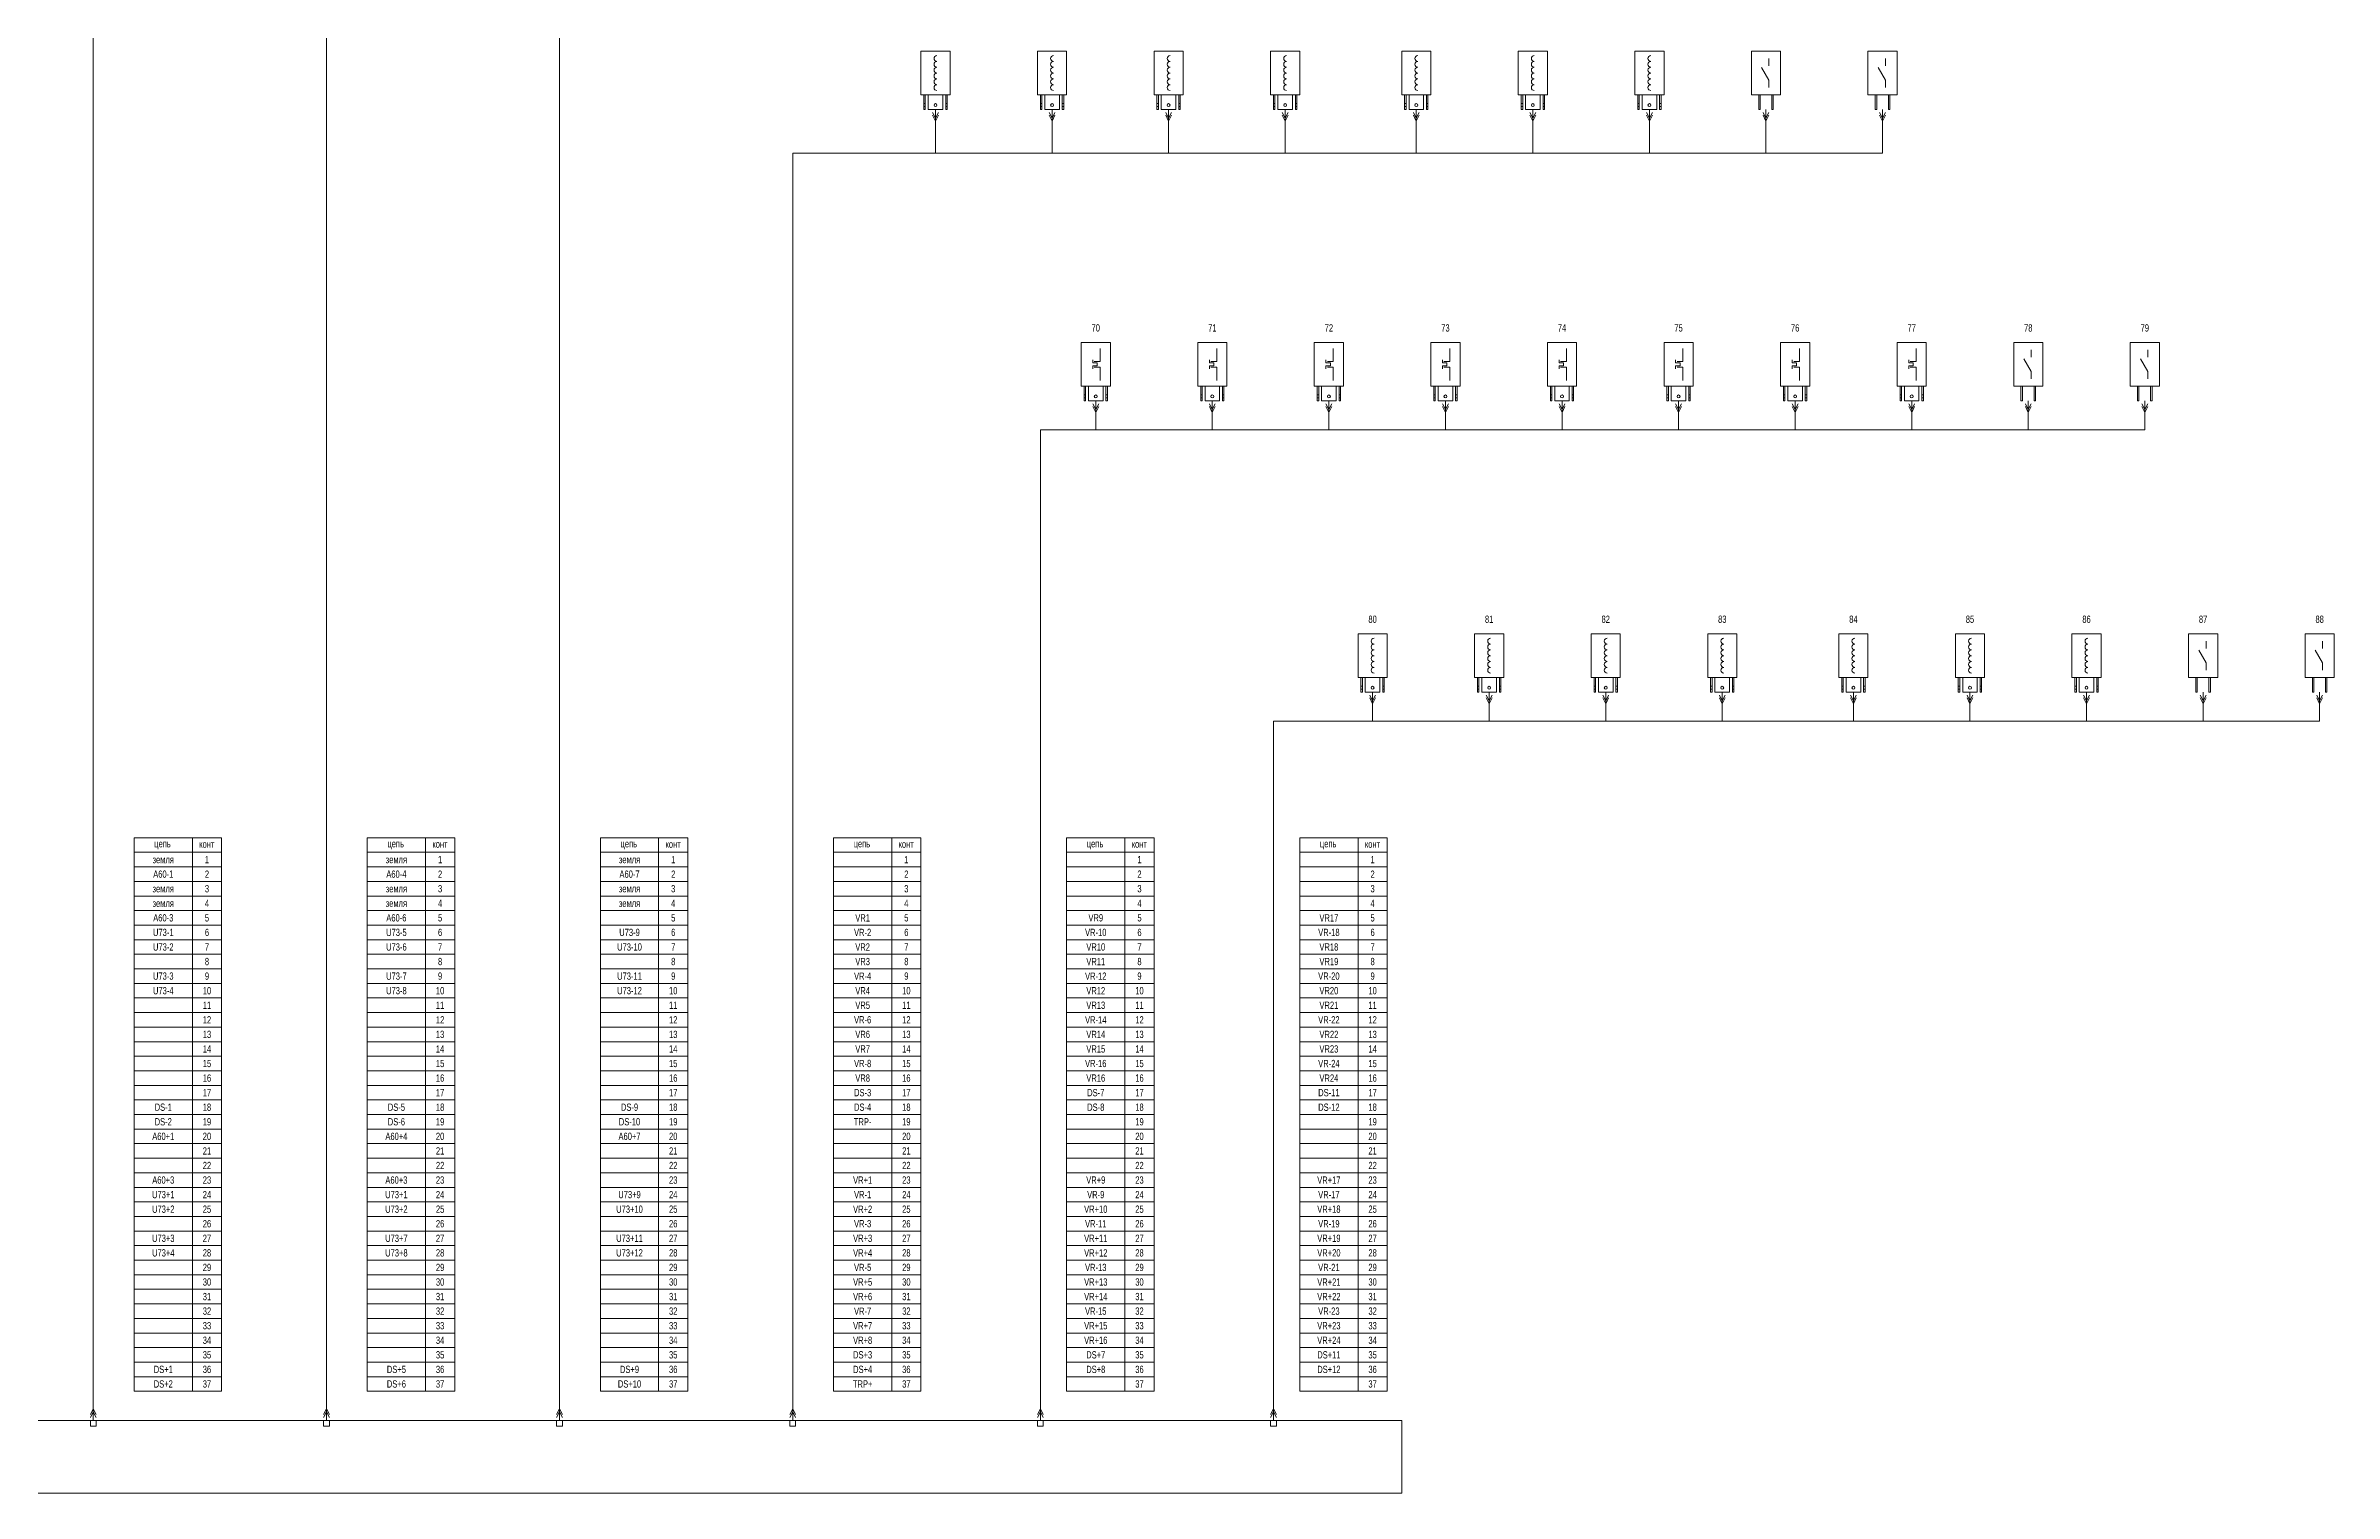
# Model space of a CAD drawing. Header units: millimetres. Extents: x -1553 to 3050, y 170 to 1953.
# Drawn here: x 1479 to 3050, y 350 to 1344 of the extents above; entities that cross this region are included whole.
import ezdxf

# ---------------------------------------------------------------- set-up
doc = ezdxf.new("R2010")
doc.units = ezdxf.units.MM
doc.layers.add('drawing', color=7, linetype='CONTINUOUS', lineweight=0)
doc.styles.get("Standard").update_dxf_attribs({"font": 'txt', "width": 0.75})

# ---------------------------------------------------------------- blocks, each defined once
blk = doc.blocks.new('solenoid')
at = {"layer": 'drawing'}
for p, q in [((-10, 7), (-10, 8)), ((-10, 8), (0, 8)), ((0, 7), (-10, 7)), ((-10, -5), (-10, 5)), ((-10, 5), (0, 5)), ((-8, 7), (-8, 8)), ((-6, 7), (-6, 8)), ((0, -10), (0, 10)), ((0, 10), (30, 10)), ((30, 10), (30, -10)), ((0, -5), (-10, -5)), ((0, -7), (-10, -7)), ((-10, -7), (-10, -8)), ((-10, -8), (0, -8)), ((-8, -7), (-8, -8)), ((-6, -7), (-6, -8)), ((30, -10), (0, -10))]:
    blk.add_line(p, q, dxfattribs=at)
blk.add_circle((-7, 0), 1, dxfattribs=at)
for centre in [(5, -1), (9, -1), (13, -1), (17, -1), (21, -1), (25, -1)]:
    blk.add_arc(centre, 2, 0, 180, dxfattribs=at)
blk = doc.blocks.new('end-switch')
at = {"layer": 'drawing'}
for p, q in [((0, 5), (-10, 5)), ((-10, 5), (-10, 4)), ((-10, 4), (0, 4)), ((0, 10), (30, 10)), ((0, -10), (0, 10)), ((10, -2), (18.7, 3)), ((30, 10), (30, -10)), ((0, -4), (-10, -4)), ((-10, -4), (-10, -5)), ((-10, -5), (0, -5)), ((0, -5), (0, -5)), ((30, -10), (0, -10)), ((5, -2), (10, -2)), ((20, -2), (25, -2))]:
    blk.add_line(p, q, dxfattribs=at)
blk = doc.blocks.new('vac-relay')
at = {"layer": 'drawing'}
for p, q in [((-10, 7), (-10, 8)), ((-10, 8), (0, 8)), ((0, 7), (-10, 7)), ((-10, -5), (-10, 5)), ((-10, 5), (0, 5)), ((-8, 7), (-8, 8)), ((-6, 7), (-6, 8)), ((0, -10), (0, 10)), ((0, 10), (30, 10)), ((14, 2), (12, 2)), ((13, -3), (13, 1)), ((14, -1), (14, 2)), ((16, -1), (16, 2)), ((16, 2), (18, 2)), ((17, 1), (17, -3)), ((30, 10), (30, -10)), ((0, -5), (-10, -5)), ((0, -7), (-10, -7)), ((-10, -7), (-10, -8)), ((-10, -8), (0, -8)), ((-8, -7), (-8, -8)), ((-6, -7), (-6, -8)), ((30, -10), (0, -10)), ((4, -3), (13, -3)), ((16, -1), (14, -1)), ((17, -3), (26, -3))]:
    blk.add_line(p, q, dxfattribs=at)
blk.add_circle((-7, 0), 1, dxfattribs=at)

msp = doc.modelspace()

# ---------------------------------------------------------------- linework, layer by layer
at = {"layer": 'drawing'}
for p, q in [((1512, 400), (1512, 1870)), ((1672, 400), (1672, 1670)), ((1832, 400), (1832, 1470)), ((2088, 1298), (2090, 1294)), ((2090, 1292), (2088, 1296)), ((2090, 1270), (2090, 1300)), ((2090, 1294), (2092, 1298)), ((2092, 1296), (2090, 1292)), ((2168, 1298), (2170, 1294)), ((2170, 1292), (2168, 1296)), ((2170, 1270), (2170, 1300)), ((2170, 1294), (2172, 1298)), ((2172, 1296), (2170, 1292)), ((2248, 1298), (2250, 1294)), ((2250, 1292), (2248, 1296)), ((2250, 1270), (2250, 1300)), ((2250, 1294), (2252, 1298)), ((2252, 1296), (2250, 1292)), ((2328, 1298), (2330, 1294)), ((2330, 1292), (2328, 1296)), ((2330, 1270), (2330, 1300)), ((2330, 1294), (2332, 1298)), ((2332, 1296), (2330, 1292)), ((2418, 1298), (2420, 1294)), ((2420, 1292), (2418, 1296)), ((2420, 1270), (2420, 1300)), ((2420, 1294), (2422, 1298)), ((2422, 1296), (2420, 1292)), ((2498, 1298), (2500, 1294)), ((2500, 1292), (2498, 1296)), ((2500, 1270), (2500, 1300)), ((2500, 1294), (2502, 1298)), ((2502, 1296), (2500, 1292)), ((2578, 1298), (2580, 1294)), ((2580, 1292), (2578, 1296)), ((2580, 1270), (2580, 1300)), ((2580, 1294), (2582, 1298)), ((2582, 1296), (2580, 1292)), ((2658, 1298), (2660, 1294)), ((2660, 1292), (2658, 1296)), ((2660, 1270), (2660, 1300)), ((2660, 1294), (2662, 1298)), ((2662, 1296), (2660, 1292)), ((2738, 1298), (2740, 1294)), ((2740, 1292), (2738, 1296)), ((2740, 1270), (2740, 1300)), ((2740, 1294), (2742, 1298)), ((2742, 1296), (2740, 1292)), ((1992, 400), (1992, 1270)), ((1992, 1270), (2090, 1270)), ((2090, 1270), (2170, 1270)), ((2170, 1270), (2250, 1270)), ((2250, 1270), (2330, 1270)), ((2330, 1270), (2420, 1270)), ((2420, 1270), (2500, 1270)), ((2500, 1270), (2580, 1270)), ((2580, 1270), (2660, 1270)), ((2660, 1270), (2740, 1270)), ((2200, 1080), (2200, 1100)), ((2280, 1080), (2280, 1100)), ((2360, 1080), (2360, 1100)), ((2440, 1080), (2440, 1100)), ((2520, 1080), (2520, 1100)), ((2600, 1080), (2600, 1100)), ((2680, 1080), (2680, 1100)), ((2760, 1080), (2760, 1100)), ((2840, 1080), (2840, 1100)), ((2920, 1080), (2920, 1100)), ((2198, 1098), (2200, 1094)), ((2200, 1092), (2198, 1096)), ((2200, 1094), (2202, 1098)), ((2202, 1096), (2200, 1092)), ((2278, 1098), (2280, 1094)), ((2280, 1092), (2278, 1096)), ((2280, 1094), (2282, 1098)), ((2282, 1096), (2280, 1092)), ((2358, 1098), (2360, 1094)), ((2360, 1092), (2358, 1096)), ((2360, 1094), (2362, 1098)), ((2362, 1096), (2360, 1092)), ((2438, 1098), (2440, 1094)), ((2440, 1092), (2438, 1096)), ((2440, 1094), (2442, 1098)), ((2442, 1096), (2440, 1092)), ((2518, 1098), (2520, 1094)), ((2520, 1092), (2518, 1096)), ((2520, 1094), (2522, 1098)), ((2522, 1096), (2520, 1092)), ((2598, 1098), (2600, 1094)), ((2600, 1092), (2598, 1096)), ((2600, 1094), (2602, 1098)), ((2602, 1096), (2600, 1092)), ((2678, 1098), (2680, 1094)), ((2680, 1092), (2678, 1096)), ((2680, 1094), (2682, 1098)), ((2682, 1096), (2680, 1092)), ((2758, 1098), (2760, 1094)), ((2760, 1092), (2758, 1096)), ((2760, 1094), (2762, 1098)), ((2762, 1096), (2760, 1092)), ((2838, 1098), (2840, 1094)), ((2840, 1092), (2838, 1096)), ((2840, 1094), (2842, 1098)), ((2842, 1096), (2840, 1092)), ((2918, 1098), (2920, 1094)), ((2920, 1092), (2918, 1096)), ((2920, 1094), (2922, 1098)), ((2922, 1096), (2920, 1092)), ((2162, 400), (2162, 1080)), ((2162, 1080), (2200, 1080)), ((2200, 1080), (2280, 1080)), ((2280, 1080), (2360, 1080)), ((2360, 1080), (2440, 1080)), ((2440, 1080), (2520, 1080)), ((2520, 1080), (2600, 1080)), ((2600, 1080), (2680, 1080)), ((2680, 1080), (2760, 1080)), ((2760, 1080), (2840, 1080)), ((2840, 1080), (2920, 1080)), ((2388, 898), (2390, 894)), ((2390, 892), (2388, 896)), ((2390, 880), (2390, 900)), ((2390, 894), (2392, 898)), ((2392, 896), (2390, 892)), ((2468, 898), (2470, 894)), ((2470, 892), (2468, 896)), ((2470, 880), (2470, 900)), ((2470, 894), (2472, 898)), ((2472, 896), (2470, 892)), ((2548, 898), (2550, 894)), ((2550, 892), (2548, 896)), ((2550, 880), (2550, 900)), ((2550, 894), (2552, 898)), ((2552, 896), (2550, 892)), ((2628, 898), (2630, 894)), ((2630, 892), (2628, 896)), ((2630, 880), (2630, 900)), ((2630, 894), (2632, 898)), ((2632, 896), (2630, 892)), ((2718, 898), (2720, 894)), ((2720, 892), (2718, 896)), ((2720, 880), (2720, 900)), ((2720, 894), (2722, 898)), ((2722, 896), (2720, 892)), ((2798, 898), (2800, 894)), ((2800, 892), (2798, 896)), ((2800, 880), (2800, 900)), ((2800, 894), (2802, 898)), ((2802, 896), (2800, 892)), ((2878, 898), (2880, 894)), ((2880, 892), (2878, 896)), ((2880, 880), (2880, 900)), ((2880, 894), (2882, 898)), ((2882, 896), (2880, 892)), ((2958, 898), (2960, 894)), ((2960, 892), (2958, 896)), ((2960, 880), (2960, 900)), ((2960, 894), (2962, 898)), ((2962, 896), (2960, 892)), ((3038, 898), (3040, 894)), ((3040, 892), (3038, 896)), ((3040, 880), (3040, 900)), ((3040, 894), (3042, 898)), ((3042, 896), (3040, 892)), ((2322, 400), (2322, 880)), ((2322, 880), (2390, 880)), ((2390, 880), (2470, 880)), ((2470, 880), (2550, 880)), ((2550, 880), (2630, 880)), ((2630, 880), (2720, 880)), ((2720, 880), (2800, 880)), ((2800, 880), (2880, 880)), ((2880, 880), (2960, 880)), ((2960, 880), (3040, 880)), ((1540, 800), (1540, 790)), ((1560, 800), (1540, 800)), ((1540, 790), (1540, 780)), ((1560, 790), (1540, 790)), ((1560, 800), (1600, 800)), ((1560, 790), (1600, 790)), ((1580, 800), (1580, 420)), ((1600, 800), (1600, 420)), ((1700, 800), (1700, 790)), ((1720, 800), (1700, 800)), ((1700, 790), (1700, 780)), ((1720, 790), (1700, 790)), ((1720, 800), (1760, 800)), ((1720, 790), (1760, 790)), ((1740, 800), (1740, 420)), ((1760, 800), (1760, 420)), ((1860, 800), (1860, 790)), ((1880, 800), (1860, 800)), ((1860, 790), (1860, 780)), ((1880, 790), (1860, 790)), ((1880, 800), (1920, 800)), ((1880, 790), (1920, 790)), ((1900, 800), (1900, 420)), ((1920, 800), (1920, 420)), ((2020, 800), (2020, 790)), ((2040, 800), (2020, 800)), ((2020, 790), (2020, 780)), ((2040, 790), (2020, 790)), ((2040, 800), (2080, 800)), ((2040, 790), (2080, 790)), ((2060, 800), (2060, 420)), ((2080, 800), (2080, 420)), ((2180, 800), (2180, 790)), ((2200, 800), (2180, 800)), ((2180, 790), (2180, 780)), ((2200, 790), (2180, 790)), ((2200, 800), (2240, 800)), ((2200, 790), (2240, 790)), ((2220, 800), (2220, 420)), ((2240, 800), (2240, 420)), ((2340, 800), (2340, 790)), ((2360, 800), (2340, 800)), ((2340, 790), (2340, 780)), ((2360, 790), (2340, 790)), ((2360, 800), (2400, 800)), ((2360, 790), (2400, 790)), ((2380, 800), (2380, 420)), ((2400, 800), (2400, 420)), ((1540, 780), (1540, 770)), ((1560, 780), (1540, 780)), ((1540, 770), (1540, 760)), ((1560, 770), (1540, 770)), ((1560, 780), (1600, 780)), ((1560, 770), (1600, 770)), ((1700, 780), (1700, 770)), ((1720, 780), (1700, 780)), ((1700, 770), (1700, 760)), ((1720, 770), (1700, 770)), ((1720, 780), (1760, 780)), ((1720, 770), (1760, 770)), ((1860, 780), (1860, 770)), ((1880, 780), (1860, 780)), ((1860, 770), (1860, 760)), ((1880, 770), (1860, 770)), ((1880, 780), (1920, 780)), ((1880, 770), (1920, 770)), ((2020, 780), (2020, 770)), ((2040, 780), (2020, 780)), ((2020, 770), (2020, 760)), ((2040, 770), (2020, 770)), ((2040, 780), (2080, 780)), ((2040, 770), (2080, 770)), ((2180, 780), (2180, 770)), ((2200, 780), (2180, 780)), ((2180, 770), (2180, 760)), ((2200, 770), (2180, 770)), ((2200, 780), (2240, 780)), ((2200, 770), (2240, 770)), ((2340, 780), (2340, 770)), ((2360, 780), (2340, 780)), ((2340, 770), (2340, 760)), ((2360, 770), (2340, 770)), ((2360, 780), (2400, 780)), ((2360, 770), (2400, 770)), ((1540, 760), (1540, 750)), ((1560, 760), (1540, 760)), ((1560, 760), (1600, 760)), ((1700, 760), (1700, 750)), ((1720, 760), (1700, 760)), ((1720, 760), (1760, 760)), ((1860, 760), (1860, 750)), ((1880, 760), (1860, 760)), ((1880, 760), (1920, 760)), ((2020, 760), (2020, 750)), ((2040, 760), (2020, 760)), ((2040, 760), (2080, 760)), ((2180, 760), (2180, 750)), ((2200, 760), (2180, 760)), ((2200, 760), (2240, 760)), ((2340, 760), (2340, 750)), ((2360, 760), (2340, 760)), ((2360, 760), (2400, 760)), ((1540, 750), (1540, 740)), ((1560, 750), (1540, 750)), ((1540, 740), (1540, 730)), ((1560, 740), (1540, 740)), ((1560, 750), (1600, 750)), ((1560, 740), (1600, 740)), ((1700, 750), (1700, 740)), ((1720, 750), (1700, 750)), ((1700, 740), (1700, 730)), ((1720, 740), (1700, 740)), ((1720, 750), (1760, 750)), ((1720, 740), (1760, 740)), ((1860, 750), (1860, 740)), ((1880, 750), (1860, 750)), ((1860, 740), (1860, 730)), ((1880, 740), (1860, 740)), ((1880, 750), (1920, 750)), ((1880, 740), (1920, 740)), ((2020, 750), (2020, 740)), ((2040, 750), (2020, 750)), ((2020, 740), (2020, 730)), ((2040, 740), (2020, 740)), ((2040, 750), (2080, 750)), ((2040, 740), (2080, 740)), ((2180, 750), (2180, 740)), ((2200, 750), (2180, 750)), ((2180, 740), (2180, 730)), ((2200, 740), (2180, 740)), ((2200, 750), (2240, 750)), ((2200, 740), (2240, 740)), ((2340, 750), (2340, 740)), ((2360, 750), (2340, 750)), ((2340, 740), (2340, 730)), ((2360, 740), (2340, 740)), ((2360, 750), (2400, 750)), ((2360, 740), (2400, 740)), ((1540, 730), (1540, 720)), ((1560, 730), (1540, 730)), ((1560, 730), (1600, 730)), ((1700, 730), (1700, 720)), ((1720, 730), (1700, 730)), ((1720, 730), (1760, 730)), ((1860, 730), (1860, 720)), ((1880, 730), (1860, 730)), ((1880, 730), (1920, 730)), ((2020, 730), (2020, 720)), ((2040, 730), (2020, 730)), ((2040, 730), (2080, 730)), ((2180, 730), (2180, 720)), ((2200, 730), (2180, 730)), ((2200, 730), (2240, 730)), ((2340, 730), (2340, 720)), ((2360, 730), (2340, 730)), ((2360, 730), (2400, 730)), ((1540, 720), (1540, 710)), ((1560, 720), (1540, 720)), ((1540, 710), (1540, 700)), ((1560, 710), (1540, 710)), ((1560, 720), (1600, 720)), ((1560, 710), (1600, 710)), ((1700, 720), (1700, 710)), ((1720, 720), (1700, 720)), ((1700, 710), (1700, 700)), ((1720, 710), (1700, 710)), ((1720, 720), (1760, 720)), ((1720, 710), (1760, 710)), ((1860, 720), (1860, 710)), ((1880, 720), (1860, 720)), ((1860, 710), (1860, 700)), ((1880, 710), (1860, 710)), ((1880, 720), (1920, 720)), ((1880, 710), (1920, 710)), ((2020, 720), (2020, 710)), ((2040, 720), (2020, 720)), ((2020, 710), (2020, 700)), ((2040, 710), (2020, 710)), ((2040, 720), (2080, 720)), ((2040, 710), (2080, 710)), ((2180, 720), (2180, 710)), ((2200, 720), (2180, 720)), ((2180, 710), (2180, 700)), ((2200, 710), (2180, 710)), ((2200, 720), (2240, 720)), ((2200, 710), (2240, 710)), ((2340, 720), (2340, 710)), ((2360, 720), (2340, 720)), ((2340, 710), (2340, 700)), ((2360, 710), (2340, 710)), ((2360, 720), (2400, 720)), ((2360, 710), (2400, 710)), ((1540, 700), (1540, 690)), ((1560, 700), (1540, 700)), ((1560, 700), (1600, 700)), ((1700, 700), (1700, 690)), ((1720, 700), (1700, 700)), ((1720, 700), (1760, 700)), ((1860, 700), (1860, 690)), ((1880, 700), (1860, 700)), ((1880, 700), (1920, 700)), ((2020, 700), (2020, 690)), ((2040, 700), (2020, 700)), ((2040, 700), (2080, 700)), ((2180, 700), (2180, 690)), ((2200, 700), (2180, 700)), ((2200, 700), (2240, 700)), ((2340, 700), (2340, 690)), ((2360, 700), (2340, 700)), ((2360, 700), (2400, 700)), ((1540, 690), (1540, 680)), ((1560, 690), (1540, 690)), ((1540, 680), (1540, 670)), ((1560, 680), (1540, 680)), ((1560, 690), (1600, 690)), ((1560, 680), (1600, 680)), ((1700, 690), (1700, 680)), ((1720, 690), (1700, 690)), ((1700, 680), (1700, 670)), ((1720, 680), (1700, 680)), ((1720, 690), (1760, 690)), ((1720, 680), (1760, 680)), ((1860, 690), (1860, 680)), ((1880, 690), (1860, 690)), ((1860, 680), (1860, 670)), ((1880, 680), (1860, 680)), ((1880, 690), (1920, 690)), ((1880, 680), (1920, 680)), ((2020, 690), (2020, 680)), ((2040, 690), (2020, 690)), ((2020, 680), (2020, 670)), ((2040, 680), (2020, 680)), ((2040, 690), (2080, 690)), ((2040, 680), (2080, 680)), ((2180, 690), (2180, 680)), ((2200, 690), (2180, 690)), ((2180, 680), (2180, 670)), ((2200, 680), (2180, 680)), ((2200, 690), (2240, 690)), ((2200, 680), (2240, 680)), ((2340, 690), (2340, 680)), ((2360, 690), (2340, 690)), ((2340, 680), (2340, 670)), ((2360, 680), (2340, 680)), ((2360, 690), (2400, 690)), ((2360, 680), (2400, 680)), ((1540, 670), (1540, 660)), ((1560, 670), (1540, 670)), ((1540, 660), (1540, 650)), ((1560, 660), (1540, 660)), ((1560, 670), (1600, 670)), ((1560, 660), (1600, 660)), ((1700, 670), (1700, 660)), ((1720, 670), (1700, 670)), ((1700, 660), (1700, 650)), ((1720, 660), (1700, 660)), ((1720, 670), (1760, 670)), ((1720, 660), (1760, 660)), ((1860, 670), (1860, 660)), ((1880, 670), (1860, 670)), ((1860, 660), (1860, 650)), ((1880, 660), (1860, 660)), ((1880, 670), (1920, 670)), ((1880, 660), (1920, 660)), ((2020, 670), (2020, 660)), ((2040, 670), (2020, 670)), ((2020, 660), (2020, 650)), ((2040, 660), (2020, 660)), ((2040, 670), (2080, 670)), ((2040, 660), (2080, 660)), ((2180, 670), (2180, 660)), ((2200, 670), (2180, 670)), ((2180, 660), (2180, 650)), ((2200, 660), (2180, 660)), ((2200, 670), (2240, 670)), ((2200, 660), (2240, 660)), ((2340, 670), (2340, 660)), ((2360, 670), (2340, 670)), ((2340, 660), (2340, 650)), ((2360, 660), (2340, 660)), ((2360, 670), (2400, 670)), ((2360, 660), (2400, 660)), ((1540, 650), (1540, 640)), ((1560, 650), (1540, 650)), ((1560, 650), (1600, 650)), ((1700, 650), (1700, 640)), ((1720, 650), (1700, 650)), ((1720, 650), (1760, 650)), ((1860, 650), (1860, 640)), ((1880, 650), (1860, 650)), ((1880, 650), (1920, 650)), ((2020, 650), (2020, 640)), ((2040, 650), (2020, 650)), ((2040, 650), (2080, 650)), ((2180, 650), (2180, 640)), ((2200, 650), (2180, 650)), ((2200, 650), (2240, 650)), ((2340, 650), (2340, 640)), ((2360, 650), (2340, 650)), ((2360, 650), (2400, 650)), ((1540, 640), (1540, 630)), ((1560, 640), (1540, 640)), ((1540, 630), (1540, 620)), ((1560, 630), (1540, 630)), ((1560, 640), (1600, 640)), ((1560, 630), (1600, 630)), ((1700, 640), (1700, 630)), ((1720, 640), (1700, 640)), ((1700, 630), (1700, 620)), ((1720, 630), (1700, 630)), ((1720, 640), (1760, 640)), ((1720, 630), (1760, 630)), ((1860, 640), (1860, 630)), ((1880, 640), (1860, 640)), ((1860, 630), (1860, 620)), ((1880, 630), (1860, 630)), ((1880, 640), (1920, 640)), ((1880, 630), (1920, 630)), ((2020, 640), (2020, 630)), ((2040, 640), (2020, 640)), ((2020, 630), (2020, 620)), ((2040, 630), (2020, 630)), ((2040, 640), (2080, 640)), ((2040, 630), (2080, 630)), ((2180, 640), (2180, 630)), ((2200, 640), (2180, 640)), ((2180, 630), (2180, 620)), ((2200, 630), (2180, 630)), ((2200, 640), (2240, 640)), ((2200, 630), (2240, 630)), ((2340, 640), (2340, 630)), ((2360, 640), (2340, 640)), ((2340, 630), (2340, 620)), ((2360, 630), (2340, 630)), ((2360, 640), (2400, 640)), ((2360, 630), (2400, 630)), ((1540, 620), (1540, 610)), ((1560, 620), (1540, 620)), ((1560, 620), (1600, 620)), ((1700, 620), (1700, 610)), ((1720, 620), (1700, 620)), ((1720, 620), (1760, 620)), ((1860, 620), (1860, 610)), ((1880, 620), (1860, 620)), ((1880, 620), (1920, 620)), ((2020, 620), (2020, 610)), ((2040, 620), (2020, 620)), ((2040, 620), (2080, 620)), ((2180, 620), (2180, 610)), ((2200, 620), (2180, 620)), ((2200, 620), (2240, 620)), ((2340, 620), (2340, 610)), ((2360, 620), (2340, 620)), ((2360, 620), (2400, 620)), ((1540, 610), (1540, 600)), ((1560, 610), (1540, 610)), ((1540, 600), (1540, 590)), ((1560, 600), (1540, 600)), ((1560, 610), (1600, 610)), ((1560, 600), (1600, 600)), ((1700, 610), (1700, 600)), ((1720, 610), (1700, 610)), ((1700, 600), (1700, 590)), ((1720, 600), (1700, 600)), ((1720, 610), (1760, 610)), ((1720, 600), (1760, 600)), ((1860, 610), (1860, 600)), ((1880, 610), (1860, 610)), ((1860, 600), (1860, 590)), ((1880, 600), (1860, 600)), ((1880, 610), (1920, 610)), ((1880, 600), (1920, 600)), ((2020, 610), (2020, 600)), ((2040, 610), (2020, 610)), ((2020, 600), (2020, 590)), ((2040, 600), (2020, 600)), ((2040, 610), (2080, 610)), ((2040, 600), (2080, 600)), ((2180, 610), (2180, 600)), ((2200, 610), (2180, 610)), ((2180, 600), (2180, 590)), ((2200, 600), (2180, 600)), ((2200, 610), (2240, 610)), ((2200, 600), (2240, 600)), ((2340, 610), (2340, 600)), ((2360, 610), (2340, 610)), ((2340, 600), (2340, 590)), ((2360, 600), (2340, 600)), ((2360, 610), (2400, 610)), ((2360, 600), (2400, 600)), ((1540, 590), (1540, 580)), ((1560, 590), (1540, 590)), ((1560, 590), (1600, 590)), ((1700, 590), (1700, 580)), ((1720, 590), (1700, 590)), ((1720, 590), (1760, 590)), ((1860, 590), (1860, 580)), ((1880, 590), (1860, 590)), ((1880, 590), (1920, 590)), ((2020, 590), (2020, 580)), ((2040, 590), (2020, 590)), ((2040, 590), (2080, 590)), ((2180, 590), (2180, 580)), ((2200, 590), (2180, 590)), ((2200, 590), (2240, 590)), ((2340, 590), (2340, 580)), ((2360, 590), (2340, 590)), ((2360, 590), (2400, 590)), ((1540, 580), (1540, 570)), ((1560, 580), (1540, 580)), ((1540, 570), (1540, 560)), ((1560, 570), (1540, 570)), ((1560, 580), (1600, 580)), ((1560, 570), (1600, 570)), ((1700, 580), (1700, 570)), ((1720, 580), (1700, 580)), ((1700, 570), (1700, 560)), ((1720, 570), (1700, 570)), ((1720, 580), (1760, 580)), ((1720, 570), (1760, 570)), ((1860, 580), (1860, 570)), ((1880, 580), (1860, 580)), ((1860, 570), (1860, 560)), ((1880, 570), (1860, 570)), ((1880, 580), (1920, 580)), ((1880, 570), (1920, 570)), ((2020, 580), (2020, 570)), ((2040, 580), (2020, 580)), ((2020, 570), (2020, 560)), ((2040, 570), (2020, 570)), ((2040, 580), (2080, 580)), ((2040, 570), (2080, 570)), ((2180, 580), (2180, 570)), ((2200, 580), (2180, 580)), ((2180, 570), (2180, 560)), ((2200, 570), (2180, 570)), ((2200, 580), (2240, 580)), ((2200, 570), (2240, 570)), ((2340, 580), (2340, 570)), ((2360, 580), (2340, 580)), ((2340, 570), (2340, 560)), ((2360, 570), (2340, 570)), ((2360, 580), (2400, 580)), ((2360, 570), (2400, 570)), ((1540, 560), (1540, 550)), ((1560, 560), (1540, 560)), ((1540, 550), (1540, 540)), ((1560, 550), (1540, 550)), ((1560, 560), (1600, 560)), ((1560, 550), (1600, 550)), ((1700, 560), (1700, 550)), ((1720, 560), (1700, 560)), ((1700, 550), (1700, 540)), ((1720, 550), (1700, 550)), ((1720, 560), (1760, 560)), ((1720, 550), (1760, 550)), ((1860, 560), (1860, 550)), ((1880, 560), (1860, 560)), ((1860, 550), (1860, 540)), ((1880, 550), (1860, 550)), ((1880, 560), (1920, 560)), ((1880, 550), (1920, 550)), ((2020, 560), (2020, 550)), ((2040, 560), (2020, 560)), ((2020, 550), (2020, 540)), ((2040, 550), (2020, 550)), ((2040, 560), (2080, 560)), ((2040, 550), (2080, 550)), ((2180, 560), (2180, 550)), ((2200, 560), (2180, 560)), ((2180, 550), (2180, 540)), ((2200, 550), (2180, 550)), ((2200, 560), (2240, 560)), ((2200, 550), (2240, 550)), ((2340, 560), (2340, 550)), ((2360, 560), (2340, 560)), ((2340, 550), (2340, 540)), ((2360, 550), (2340, 550)), ((2360, 560), (2400, 560)), ((2360, 550), (2400, 550)), ((1540, 540), (1540, 530)), ((1560, 540), (1540, 540)), ((1600, 540), (1560, 540)), ((1700, 540), (1700, 530)), ((1720, 540), (1700, 540)), ((1760, 540), (1720, 540)), ((1860, 540), (1860, 530)), ((1880, 540), (1860, 540)), ((1920, 540), (1880, 540)), ((2020, 540), (2020, 530)), ((2040, 540), (2020, 540)), ((2080, 540), (2040, 540)), ((2180, 540), (2180, 530)), ((2200, 540), (2180, 540)), ((2240, 540), (2200, 540)), ((2340, 540), (2340, 530)), ((2360, 540), (2340, 540)), ((2400, 540), (2360, 540)), ((1540, 530), (1540, 520)), ((1560, 530), (1540, 530)), ((1540, 520), (1540, 510)), ((1560, 520), (1540, 520)), ((1560, 530), (1600, 530)), ((1600, 520), (1560, 520)), ((1700, 530), (1700, 520)), ((1720, 530), (1700, 530)), ((1700, 520), (1700, 510)), ((1720, 520), (1700, 520)), ((1720, 530), (1760, 530)), ((1760, 520), (1720, 520)), ((1860, 530), (1860, 520)), ((1880, 530), (1860, 530)), ((1860, 520), (1860, 510)), ((1880, 520), (1860, 520)), ((1880, 530), (1920, 530)), ((1920, 520), (1880, 520)), ((2020, 530), (2020, 520)), ((2040, 530), (2020, 530)), ((2020, 520), (2020, 510)), ((2040, 520), (2020, 520)), ((2040, 530), (2080, 530)), ((2080, 520), (2040, 520)), ((2180, 530), (2180, 520)), ((2200, 530), (2180, 530)), ((2180, 520), (2180, 510)), ((2200, 520), (2180, 520)), ((2200, 530), (2240, 530)), ((2240, 520), (2200, 520)), ((2340, 530), (2340, 520)), ((2360, 530), (2340, 530)), ((2340, 520), (2340, 510)), ((2360, 520), (2340, 520)), ((2360, 530), (2400, 530)), ((2400, 520), (2360, 520)), ((1540, 510), (1540, 500)), ((1560, 510), (1540, 510)), ((1560, 510), (1600, 510)), ((1700, 510), (1700, 500)), ((1720, 510), (1700, 510)), ((1720, 510), (1760, 510)), ((1860, 510), (1860, 500)), ((1880, 510), (1860, 510)), ((1880, 510), (1920, 510)), ((2020, 510), (2020, 500)), ((2040, 510), (2020, 510)), ((2040, 510), (2080, 510)), ((2180, 510), (2180, 500)), ((2200, 510), (2180, 510)), ((2200, 510), (2240, 510)), ((2340, 510), (2340, 500)), ((2360, 510), (2340, 510)), ((2360, 510), (2400, 510)), ((1540, 500), (1540, 490)), ((1560, 500), (1540, 500)), ((1540, 490), (1540, 480)), ((1560, 490), (1540, 490)), ((1600, 500), (1560, 500)), ((1560, 490), (1600, 490)), ((1700, 500), (1700, 490)), ((1720, 500), (1700, 500)), ((1700, 490), (1700, 480)), ((1720, 490), (1700, 490)), ((1760, 500), (1720, 500)), ((1720, 490), (1760, 490)), ((1860, 500), (1860, 490)), ((1880, 500), (1860, 500)), ((1860, 490), (1860, 480)), ((1880, 490), (1860, 490)), ((1920, 500), (1880, 500)), ((1880, 490), (1920, 490)), ((2020, 500), (2020, 490)), ((2040, 500), (2020, 500)), ((2020, 490), (2020, 480)), ((2040, 490), (2020, 490)), ((2080, 500), (2040, 500)), ((2040, 490), (2080, 490)), ((2180, 500), (2180, 490)), ((2200, 500), (2180, 500)), ((2180, 490), (2180, 480)), ((2200, 490), (2180, 490)), ((2240, 500), (2200, 500)), ((2200, 490), (2240, 490)), ((2340, 500), (2340, 490)), ((2360, 500), (2340, 500)), ((2340, 490), (2340, 480)), ((2360, 490), (2340, 490)), ((2400, 500), (2360, 500)), ((2360, 490), (2400, 490)), ((1540, 480), (1540, 470)), ((1560, 480), (1540, 480)), ((1560, 480), (1600, 480)), ((1700, 480), (1700, 470)), ((1720, 480), (1700, 480)), ((1720, 480), (1760, 480)), ((1860, 480), (1860, 470)), ((1880, 480), (1860, 480)), ((1880, 480), (1920, 480)), ((2020, 480), (2020, 470)), ((2040, 480), (2020, 480)), ((2040, 480), (2080, 480)), ((2180, 480), (2180, 470)), ((2200, 480), (2180, 480)), ((2200, 480), (2240, 480)), ((2340, 480), (2340, 470)), ((2360, 480), (2340, 480)), ((2360, 480), (2400, 480)), ((1540, 470), (1540, 460)), ((1560, 470), (1540, 470)), ((1540, 460), (1540, 450)), ((1560, 460), (1540, 460)), ((1600, 470), (1560, 470)), ((1560, 460), (1600, 460)), ((1700, 470), (1700, 460)), ((1720, 470), (1700, 470)), ((1700, 460), (1700, 450)), ((1720, 460), (1700, 460)), ((1760, 470), (1720, 470)), ((1720, 460), (1760, 460)), ((1860, 470), (1860, 460)), ((1880, 470), (1860, 470)), ((1860, 460), (1860, 450)), ((1880, 460), (1860, 460)), ((1920, 470), (1880, 470)), ((1880, 460), (1920, 460)), ((2020, 470), (2020, 460)), ((2040, 470), (2020, 470)), ((2020, 460), (2020, 450)), ((2040, 460), (2020, 460)), ((2080, 470), (2040, 470)), ((2040, 460), (2080, 460)), ((2180, 470), (2180, 460)), ((2200, 470), (2180, 470)), ((2180, 460), (2180, 450)), ((2200, 460), (2180, 460)), ((2240, 470), (2200, 470)), ((2200, 460), (2240, 460)), ((2340, 470), (2340, 460)), ((2360, 470), (2340, 470)), ((2340, 460), (2340, 450)), ((2360, 460), (2340, 460)), ((2400, 470), (2360, 470)), ((2360, 460), (2400, 460)), ((1540, 450), (1540, 440)), ((1560, 450), (1540, 450)), ((1540, 440), (1540, 430)), ((1560, 440), (1540, 440)), ((1600, 450), (1560, 450)), ((1560, 440), (1600, 440)), ((1700, 450), (1700, 440)), ((1720, 450), (1700, 450)), ((1700, 440), (1700, 430)), ((1720, 440), (1700, 440)), ((1760, 450), (1720, 450)), ((1720, 440), (1760, 440)), ((1860, 450), (1860, 440)), ((1880, 450), (1860, 450)), ((1860, 440), (1860, 430)), ((1880, 440), (1860, 440)), ((1920, 450), (1880, 450)), ((1880, 440), (1920, 440)), ((2020, 450), (2020, 440)), ((2040, 450), (2020, 450)), ((2020, 440), (2020, 430)), ((2040, 440), (2020, 440)), ((2080, 450), (2040, 450)), ((2040, 440), (2080, 440)), ((2180, 450), (2180, 440)), ((2200, 450), (2180, 450)), ((2180, 440), (2180, 430)), ((2200, 440), (2180, 440)), ((2240, 450), (2200, 450)), ((2200, 440), (2240, 440)), ((2340, 450), (2340, 440)), ((2360, 450), (2340, 450)), ((2340, 440), (2340, 430)), ((2360, 440), (2340, 440)), ((2400, 450), (2360, 450)), ((2360, 440), (2400, 440)), ((1540, 430), (1540, 420)), ((1560, 430), (1540, 430)), ((1600, 430), (1560, 430)), ((1700, 430), (1700, 420)), ((1720, 430), (1700, 430)), ((1760, 430), (1720, 430)), ((1860, 430), (1860, 420)), ((1880, 430), (1860, 430)), ((1920, 430), (1880, 430)), ((2020, 430), (2020, 420)), ((2040, 430), (2020, 430)), ((2080, 430), (2040, 430)), ((2180, 430), (2180, 420)), ((2200, 430), (2180, 430)), ((2240, 430), (2200, 430)), ((2340, 430), (2340, 420)), ((2360, 430), (2340, 430)), ((2400, 430), (2360, 430)), ((1560, 420), (1540, 420)), ((1600, 420), (1560, 420)), ((1720, 420), (1700, 420)), ((1760, 420), (1720, 420)), ((1880, 420), (1860, 420)), ((1920, 420), (1880, 420)), ((2040, 420), (2020, 420)), ((2080, 420), (2040, 420)), ((2200, 420), (2180, 420)), ((2240, 420), (2200, 420)), ((2360, 420), (2340, 420)), ((2400, 420), (2360, 420)), ((790, 400), (2410, 400)), ((1512, 408), (1510, 404)), ((1510, 402), (1512, 406)), ((1510, 400), (1510, 396)), ((1510, 396), (1514, 396)), ((1514, 404), (1512, 408)), ((1512, 406), (1514, 402)), ((1514, 396), (1514, 400)), ((1672, 408), (1670, 404)), ((1670, 402), (1672, 406)), ((1670, 400), (1670, 396)), ((1670, 396), (1674, 396)), ((1674, 404), (1672, 408)), ((1672, 406), (1674, 402)), ((1674, 396), (1674, 400)), ((1832, 408), (1830, 404)), ((1830, 402), (1832, 406)), ((1830, 400), (1830, 396)), ((1830, 396), (1834, 396)), ((1834, 404), (1832, 408)), ((1832, 406), (1834, 402)), ((1834, 396), (1834, 400)), ((1992, 408), (1990, 404)), ((1990, 402), (1992, 406)), ((1990, 400), (1990, 396)), ((1990, 396), (1994, 396)), ((1994, 404), (1992, 408)), ((1992, 406), (1994, 402)), ((1994, 396), (1994, 400)), ((2162, 408), (2160, 404)), ((2160, 402), (2162, 406)), ((2160, 400), (2160, 396)), ((2160, 396), (2164, 396)), ((2164, 404), (2162, 408)), ((2162, 406), (2164, 402)), ((2164, 396), (2164, 400)), ((2322, 408), (2320, 404)), ((2320, 402), (2322, 406)), ((2320, 400), (2320, 396)), ((2320, 396), (2324, 396)), ((2324, 404), (2322, 408)), ((2322, 406), (2324, 402)), ((2324, 396), (2324, 400)), ((2410, 350), (2410, 400)), ((790, 350), (2410, 350))]:
    msp.add_line(p, q, dxfattribs=at)

# ---------------------------------------------------------------- block references
at = {"layer": 'drawing', "rotation": 90}
for name, p in [('solenoid', (2090, 1310)), ('solenoid', (2170, 1310)), ('solenoid', (2250, 1310)), ('solenoid', (2330, 1310)), ('solenoid', (2420, 1310)), ('solenoid', (2500, 1310)), ('solenoid', (2580, 1310)), ('end-switch', (2660, 1310)), ('end-switch', (2740, 1310)), ('vac-relay', (2200, 1110)), ('vac-relay', (2280, 1110)), ('vac-relay', (2360, 1110)), ('vac-relay', (2440, 1110)), ('vac-relay', (2520, 1110)), ('vac-relay', (2600, 1110)), ('vac-relay', (2680, 1110)), ('vac-relay', (2760, 1110)), ('end-switch', (2840, 1110)), ('end-switch', (2920, 1110)), ('solenoid', (2390, 910)), ('solenoid', (2470, 910)), ('solenoid', (2550, 910)), ('solenoid', (2630, 910)), ('solenoid', (2720, 910)), ('solenoid', (2800, 910)), ('solenoid', (2880, 910)), ('end-switch', (2960, 910)), ('end-switch', (3040, 910))]:
    msp.add_blockref(name, p, dxfattribs=at)

# ---------------------------------------------------------------- texts
at = {"layer": 'drawing', "char_height": 5, "width": 100, "attachment_point": 5}
for s, insert in [('70', (2200, 1150)), ('71', (2280, 1150)), ('72', (2360, 1150)), ('73', (2440, 1150)), ('74', (2520, 1150)), ('75', (2600, 1150)), ('76', (2680, 1150)), ('77', (2760, 1150)), ('78', (2840, 1150)), ('79', (2920, 1150)), ('80', (2390, 950)), ('81', (2470, 950)), ('82', (2550, 950)), ('83', (2630, 950)), ('84', (2720, 950)), ('85', (2800, 950)), ('86', (2880, 950)), ('87', (2960, 950)), ('88', (3040, 950)), ('земля', (1560, 785)), ('цепь', (1559.5, 795.2)), ('конт', (1589.9, 795.6)), ('1', (1590, 785)), ('земля', (1720, 785)), ('цепь', (1719.5, 795.2)), ('конт', (1749.9, 795.6)), ('1', (1750, 785)), ('земля', (1880, 785)), ('цепь', (1879.5, 795.2)), ('конт', (1909.9, 795.6)), ('1', (1910, 785)), ('цепь', (2039.5, 795.2)), ('конт', (2069.9, 795.6)), ('1', (2070, 785)), ('цепь', (2199.5, 795.2)), ('конт', (2229.9, 795.6)), ('1', (2230, 785)), ('цепь', (2359.5, 795.2)), ('конт', (2389.9, 795.6)), ('1', (2390, 785)), ('A60-1', (1560, 775)), ('2', (1590, 775)), ('A60-4', (1720, 775)), ('2', (1750, 775)), ('A60-7', (1880, 775)), ('2', (1910, 775)), ('2', (2070, 775)), ('2', (2230, 775)), ('2', (2390, 775)), ('земля', (1560, 765)), ('земля', (1560, 755)), ('4', (1590, 755)), ('3', (1590, 765)), ('земля', (1720, 765)), ('земля', (1720, 755)), ('4', (1750, 755)), ('3', (1750, 765)), ('земля', (1880, 765)), ('земля', (1880, 755)), ('4', (1910, 755)), ('3', (1910, 765)), ('4', (2070, 755)), ('3', (2070, 765)), ('4', (2230, 755)), ('3', (2230, 765)), ('4', (2390, 755)), ('3', (2390, 765)), ('A60-3', (1560, 745)), ('5', (1590, 745)), ('A60-6', (1720, 745)), ('5', (1750, 745)), ('5', (1910, 745)), ('VR1', (2040, 745)), ('5', (2070, 745)), ('VR9', (2200, 745)), ('5', (2230, 745)), ('VR17', (2360, 745)), ('5', (2390, 745)), ('U73-1', (1560, 735)), ('U73-2', (1560, 725)), ('6', (1590, 735)), ('7', (1590, 725)), ('U73-5', (1720, 735)), ('U73-6', (1720, 725)), ('6', (1750, 735)), ('7', (1750, 725)), ('U73-10', (1880, 725)), ('U73-9', (1880, 735)), ('6', (1910, 735)), ('7', (1910, 725)), ('VR-2', (2040, 735)), ('VR2', (2040, 725)), ('6', (2070, 735)), ('7', (2070, 725)), ('VR-10', (2200, 735)), ('VR10', (2200, 725)), ('6', (2230, 735)), ('7', (2230, 725)), ('VR-18', (2360, 735)), ('VR18', (2360, 725)), ('6', (2390, 735)), ('7', (2390, 725)), ('U73-3', (1560, 705)), ('8', (1590, 715)), ('9', (1590, 705)), ('U73-7', (1720, 705)), ('8', (1750, 715)), ('9', (1750, 705)), ('U73-11', (1880, 705)), ('8', (1910, 715)), ('9', (1910, 705)), ('VR-4', (2040, 705)), ('VR3', (2040, 715)), ('8', (2070, 715)), ('9', (2070, 705)), ('VR-12', (2200, 705)), ('VR11', (2200, 715)), ('8', (2230, 715)), ('9', (2230, 705)), ('VR-20', (2360, 705)), ('VR19', (2360, 715)), ('8', (2390, 715)), ('9', (2390, 705)), ('U73-4', (1560, 695)), ('10', (1590, 695)), ('U73-8', (1720, 695)), ('10', (1750, 695)), ('U73-12', (1880, 695)), ('10', (1910, 695)), ('VR4', (2040, 695)), ('10', (2070, 695)), ('VR12', (2200, 695)), ('10', (2230, 695)), ('VR20', (2360, 695)), ('10', (2390, 695)), ('11', (1590, 685)), ('12', (1590, 675)), ('11', (1750, 685)), ('12', (1750, 675)), ('11', (1910, 685)), ('12', (1910, 675)), ('VR-6', (2040, 675)), ('VR5', (2040, 685)), ('11', (2070, 685)), ('12', (2070, 675)), ('VR-14', (2200, 675)), ('VR13', (2200, 685)), ('11', (2230, 685)), ('12', (2230, 675)), ('VR-22', (2360, 675)), ('VR21', (2360, 685)), ('11', (2390, 685)), ('12', (2390, 675)), ('13', (1590, 665)), ('13', (1750, 665)), ('13', (1910, 665)), ('VR6', (2040, 665)), ('13', (2070, 665)), ('VR14', (2200, 665)), ('13', (2230, 665)), ('VR22', (2360, 665)), ('13', (2390, 665)), ('14', (1590, 655)), ('15', (1590, 645)), ('14', (1750, 655)), ('15', (1750, 645)), ('14', (1910, 655)), ('15', (1910, 645)), ('VR-8', (2040, 645)), ('VR7', (2040, 655)), ('14', (2070, 655)), ('15', (2070, 645)), ('VR-16', (2200, 645)), ('VR15', (2200, 655)), ('14', (2230, 655)), ('15', (2230, 645)), ('VR-24', (2360, 645)), ('VR23', (2360, 655)), ('14', (2390, 655)), ('15', (2390, 645)), ('16', (1590, 635)), ('16', (1750, 635)), ('16', (1910, 635)), ('VR8', (2040, 635)), ('16', (2070, 635)), ('VR16', (2200, 635)), ('16', (2230, 635)), ('VR24', (2360, 635)), ('16', (2390, 635)), ('DS-1', (1560, 615)), ('17', (1590, 625)), ('18', (1590, 615)), ('DS-5', (1720, 615)), ('17', (1750, 625)), ('18', (1750, 615)), ('DS-9', (1880, 615)), ('17', (1910, 625)), ('18', (1910, 615)), ('DS-3', (2040, 625)), ('DS-4', (2040, 615)), ('17', (2070, 625)), ('18', (2070, 615)), ('DS-7', (2200, 625)), ('DS-8', (2200, 615)), ('17', (2230, 625)), ('18', (2230, 615)), ('DS-11', (2360, 625)), ('DS-12', (2360, 615)), ('17', (2390, 625)), ('18', (2390, 615)), ('A60+1', (1560, 595)), ('DS-2', (1560, 605)), ('20', (1590, 595)), ('19', (1590, 605)), ('A60+4', (1720, 595)), ('DS-6', (1720, 605)), ('20', (1750, 595)), ('19', (1750, 605)), ('A60+7', (1880, 595)), ('DS-10', (1880, 605)), ('20', (1910, 595)), ('19', (1910, 605)), ('TRP-', (2040, 605)), ('20', (2070, 595)), ('19', (2070, 605)), ('20', (2230, 595)), ('19', (2230, 605)), ('20', (2390, 595)), ('19', (2390, 605)), ('21', (1590, 585)), ('21', (1750, 585)), ('21', (1910, 585)), ('21', (2070, 585)), ('21', (2230, 585)), ('21', (2390, 585)), ('A60+3', (1560, 565)), ('22', (1590, 575)), ('23', (1590, 565)), ('A60+3', (1720, 565)), ('22', (1750, 575)), ('23', (1750, 565)), ('22', (1910, 575)), ('23', (1910, 565)), ('VR+1', (2040, 565)), ('22', (2070, 575)), ('23', (2070, 565)), ('VR+9', (2200, 565)), ('22', (2230, 575)), ('23', (2230, 565)), ('VR+17', (2360, 565)), ('22', (2390, 575)), ('23', (2390, 565)), ('U73+1', (1560, 555)), ('24', (1590, 555)), ('U73+1', (1720, 555)), ('24', (1750, 555)), ('U73+9', (1880, 555)), ('24', (1910, 555)), ('VR-1', (2040, 555)), ('24', (2070, 555)), ('VR-9', (2200, 555)), ('24', (2230, 555)), ('VR-17', (2360, 555)), ('24', (2390, 555)), ('U73+2', (1560, 545)), ('25', (1590, 545)), ('26', (1590, 535)), ('U73+2', (1720, 545)), ('25', (1750, 545)), ('26', (1750, 535)), ('U73+10', (1880, 545)), ('25', (1910, 545)), ('26', (1910, 535)), ('VR+2', (2040, 545)), ('VR-3', (2040, 535)), ('25', (2070, 545)), ('26', (2070, 535)), ('VR+10', (2200, 545)), ('VR-11', (2200, 535)), ('25', (2230, 545)), ('26', (2230, 535)), ('VR+18', (2360, 545)), ('VR-19', (2360, 535)), ('25', (2390, 545)), ('26', (2390, 535)), ('U73+3', (1560, 525)), ('27', (1590, 525)), ('U73+7', (1720, 525)), ('27', (1750, 525)), ('U73+11', (1880, 525)), ('27', (1910, 525)), ('VR+3', (2040, 525)), ('27', (2070, 525)), ('VR+11', (2200, 525)), ('27', (2230, 525)), ('VR+19', (2360, 525)), ('27', (2390, 525)), ('U73+4', (1560, 515)), ('28', (1590, 515)), ('29', (1590, 505)), ('U73+8', (1720, 515)), ('28', (1750, 515)), ('29', (1750, 505)), ('U73+12', (1880, 515)), ('28', (1910, 515)), ('29', (1910, 505)), ('VR+4', (2040, 515)), ('VR-5', (2040, 505)), ('28', (2070, 515)), ('29', (2070, 505)), ('VR+12', (2200, 515)), ('VR-13', (2200, 505)), ('28', (2230, 515)), ('29', (2230, 505)), ('VR+20', (2360, 515)), ('VR-21', (2360, 505)), ('28', (2390, 515)), ('29', (2390, 505)), ('30', (1590, 495)), ('31', (1590, 485)), ('30', (1750, 495)), ('31', (1750, 485)), ('30', (1910, 495)), ('31', (1910, 485)), ('VR+5', (2040, 495)), ('VR+6', (2040, 485)), ('30', (2070, 495)), ('31', (2070, 485)), ('VR+13', (2200, 495)), ('VR+14', (2200, 485)), ('30', (2230, 495)), ('31', (2230, 485)), ('VR+21', (2360, 495)), ('VR+22', (2360, 485)), ('30', (2390, 495)), ('31', (2390, 485)), ('32', (1590, 475)), ('32', (1750, 475)), ('32', (1910, 475)), ('VR-7', (2040, 475)), ('32', (2070, 475)), ('VR-15', (2200, 475)), ('32', (2230, 475)), ('VR-23', (2360, 475)), ('32', (2390, 475)), ('33', (1590, 465)), ('34', (1590, 455)), ('33', (1750, 465)), ('34', (1750, 455)), ('33', (1910, 465)), ('34', (1910, 455)), ('VR+7', (2040, 465)), ('VR+8', (2040, 455)), ('33', (2070, 465)), ('34', (2070, 455)), ('VR+15', (2200, 465)), ('VR+16', (2200, 455)), ('33', (2230, 465)), ('34', (2230, 455)), ('VR+23', (2360, 465)), ('VR+24', (2360, 455)), ('33', (2390, 465)), ('34', (2390, 455)), ('35', (1590, 445)), ('35', (1750, 445)), ('35', (1910, 445)), ('DS+3', (2040, 445)), ('35', (2070, 445)), ('DS+7', (2200, 445)), ('35', (2230, 445)), ('DS+11', (2360, 445)), ('35', (2390, 445)), ('DS+1', (1560, 435)), ('DS+2', (1560, 425)), ('36', (1590, 435)), ('37', (1590, 425)), ('DS+5', (1720, 435)), ('DS+6', (1720, 425)), ('36', (1750, 435)), ('37', (1750, 425)), ('DS+10', (1880, 425)), ('DS+9', (1880, 435)), ('36', (1910, 435)), ('37', (1910, 425)), ('TRP+', (2040, 425)), ('DS+4', (2040, 435)), ('36', (2070, 435)), ('37', (2070, 425)), ('DS+8', (2200, 435)), ('36', (2230, 435)), ('37', (2230, 425)), ('DS+12', (2360, 435)), ('36', (2390, 435)), ('37', (2390, 425))]:
    msp.add_mtext(s, dxfattribs=dict(at, insert=insert))

doc.saveas('drawing.dxf')
